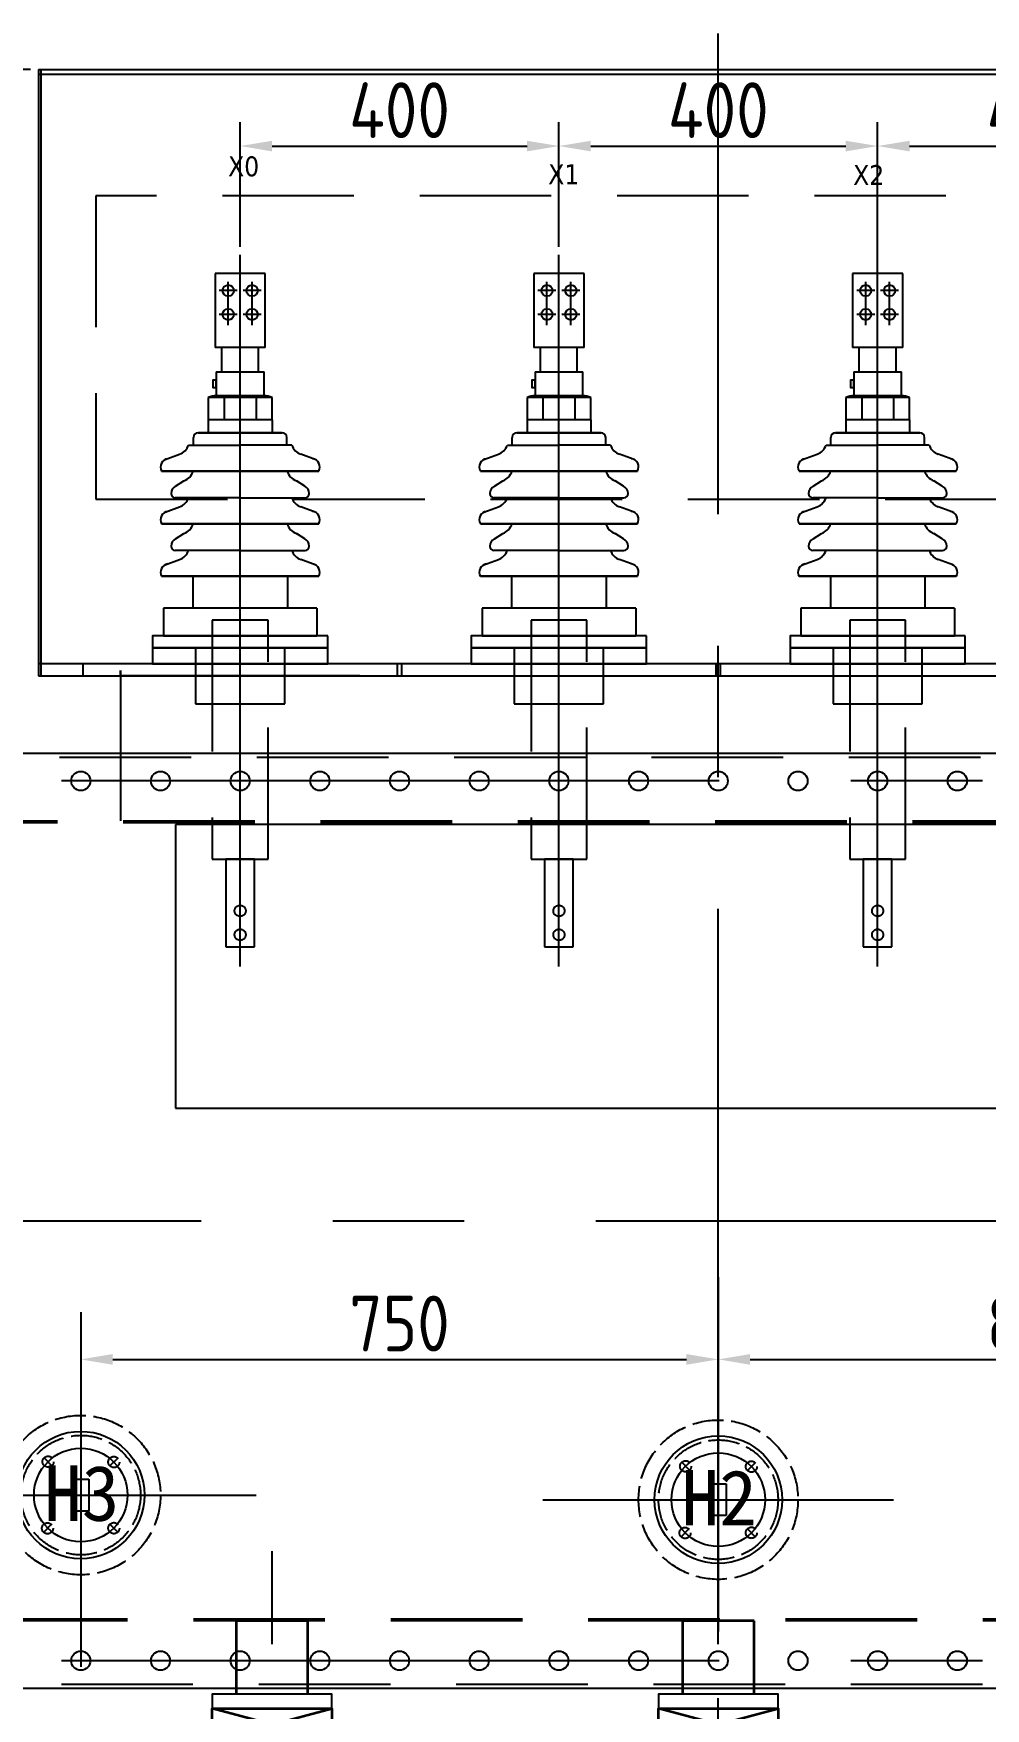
# Model space of a CAD drawing. Header units: millimetres. Extents: x 170753 to 421125, y -418833 to -179812.
# Drawn here: x 172750 to 173945, y -186374 to -184272 of the extents above; entities that cross this region are included whole.
import ezdxf

# ---------------------------------------------------------------- set-up
doc = ezdxf.new("R2010")
doc.units = ezdxf.units.MM
doc.header["$LTSCALE"] = 13
for name, pattern in [('4 点画线', [9, 6.25, -1.25, 0.25, -1.25]), ('AM_ISO02W050', [7.5, 6, -1.5]), ('CENTER', [50.8, 31.75, -6.35, 6.35, -6.35]), ('CENTERX2', [101.6, 63.5, -12.7, 12.7, -12.7]), ('HIDDEN', [9.525, 6.35, -3.175])]:
    doc.linetypes.add(name, pattern=pattern)
doc.layers.get('0').update_dxf_attribs({"color": 1, "linetype": 'CENTER'})
doc.layers.add('05', color=4, linetype='Continuous', lineweight=35)
doc.layers.add('标注、文本', color=3, linetype='Continuous', lineweight=25)
for name, color, linetype in [('1', 4, 'Continuous'), ('2细线层', 4, 'Continuous'), ('3', 6, 'HIDDEN'), ('4', 2, 'HIDDEN')]:
    doc.layers.add(name, color=color, linetype=linetype)
doc.styles.add('Note Text (ANSI)', font='arial.ttf')
doc.styles.get("Standard").update_dxf_attribs({"font": 'gbenor.shx', "bigfont": 'gbcbig.shx'})
doc.styles.add('Tahoma$001', font='tahoma.ttf', dxfattribs={"height": 2.159784})
doc.dimstyles.new('1-15', dxfattribs={"dimscale": 20, "dimtxt": 3.5, "dimasz": 2, "dimexe": 1.5, "dimexo": 0.5, "dimgap": 0.5, "dimtad": 1, "dimtoh": 1, "dimdec": 1, "dimdsep": 46, "dimtxsty": 'Standard', "dimcen": 2.5, "dimclrd": 3, "dimclre": 3, "dimclrt": 3, "dimadec": 0, "dimazin": 2, "dimtfac": 1, "dimtdec": 1, "dimtmove": 0, "dimatfit": 2, "dimfxl": 1, "dimarcsym": 0})

# ---------------------------------------------------------------- blocks, each defined once
blk = doc.blocks.new('*D635')
at = {"layer": 'Defpoints', "color": 0, "transparency": 16777216}
for p in [(172809.5, -185884), (173609.5, -185884), (173609.5, -185936.2)]:
    blk.add_point(p, dxfattribs=at)
at = {"layer": '标注、文本', "color": 3, "lineweight": -2, "transparency": 16777216}
for p, q in [((172809.5, -185894), (172809.5, -185966.2)), ((173609.5, -185894), (173609.5, -185966.2)), ((172849.5, -185936.2), (173569.5, -185936.2))]:
    blk.add_line(p, q, dxfattribs=at)
at = {"layer": '标注、文本', "color": 3, "transparency": 16777216}
for points in [[(172849.5, -185929.5), (172849.5, -185942.9), (172809.5, -185936.2)], [(173569.5, -185929.5), (173569.5, -185942.9), (173609.5, -185936.2)]]:
    blk.add_solid(points, dxfattribs=at)
at = {"layer": '标注、文本', "color": 3, "transparency": 16777216, "insert": (173209.5, -185891.2), "char_height": 70, "attachment_point": 5}
blk.add_mtext('750', dxfattribs=at)
blk = doc.blocks.new('*D636')
at = {"layer": 'Defpoints', "color": 0, "transparency": 16777216}
for p in [(173609.5, -185884), (174409.5, -185884), (174409.5, -185936.2)]:
    blk.add_point(p, dxfattribs=at)
at = {"layer": '标注、文本', "color": 3, "lineweight": -2, "transparency": 16777216}
for p, q in [((173609.5, -185894), (173609.5, -185966.2)), ((174409.5, -185894), (174409.5, -185966.2)), ((173649.5, -185936.2), (174369.5, -185936.2))]:
    blk.add_line(p, q, dxfattribs=at)
at = {"layer": '标注、文本', "color": 3, "transparency": 16777216}
for points in [[(173649.5, -185929.5), (173649.5, -185942.9), (173609.5, -185936.2)], [(174369.5, -185929.5), (174369.5, -185942.9), (174409.5, -185936.2)]]:
    blk.add_solid(points, dxfattribs=at)
at = {"layer": '标注、文本', "color": 3, "transparency": 16777216, "insert": (174009.5, -185891.2), "char_height": 70, "attachment_point": 5}
blk.add_mtext('800', dxfattribs=at)
blk = doc.blocks.new('A$C392507CE')
at = {"layer": '05', "linetype": 'ByBlock'}
for p, q in [((0.5, 94.6), (-149.5, 54.6)), ((-149.5, 94.6), (0.5, 54.6))]:
    blk.add_line(p, q, dxfattribs=at)
blk.add_lwpolyline([(0.5, 94.6), (-149.5, 94.6), (-149.5, 54.6), (0.5, 54.6)], close=True, dxfattribs=at)
blk = doc.blocks.new('sdxs2100')
at = {"layer": '05', "ltscale": 200}
for p, q in [((172555.5, -196584.4), (172465.5, -196584.4)), ((172465.5, -196584.4), (172465.5, -196676.4)), ((172555.5, -196676.4), (172555.5, -196584.4)), ((173115.5, -196584.4), (173025.5, -196584.4)), ((173025.5, -196584.4), (173025.5, -196676.4)), ((173115.5, -196676.4), (173115.5, -196584.4))]:
    blk.add_line(p, q, dxfattribs=at)
at = {"layer": '1', "color": 1, "linetype": 'CENTERX2', "lineweight": -3}
for p, q in [((172510.5, -197604.4), (172510.5, -196497.1)), ((173070.5, -197604.4), (173070.5, -196497.1))]:
    blk.add_line(p, q, dxfattribs=at)
at = {"layer": '1'}
for points in [[(172585.5, -196694.4), (172585.5, -196676.4), (172435.5, -196676.4), (172435.5, -196694.4)], [(173145.5, -196694.4), (173145.5, -196676.4), (172995.5, -196676.4), (172995.5, -196694.4)]]:
    blk.add_lwpolyline(points, close=True, dxfattribs=at)
at = {"layer": '1', "extrusion": (0, 0, -1), "zscale": -1, "rotation": 180}
for p in [(-172585, -196639.8), (-173145, -196639.8)]:
    blk.add_blockref('A$C392507CE', p, dxfattribs=at)
blk = doc.blocks.new('*D658')
at = {"layer": 'Defpoints', "color": 0, "transparency": 16777216}
for p in [(173409.5, -184413.5), (173009.5, -184550), (173409.5, -184550)]:
    blk.add_point(p, dxfattribs=at)
at = {"layer": '标注、文本', "color": 3, "lineweight": -2, "transparency": 16777216}
for p, q in [((173009.5, -184540), (173009.5, -184383.5)), ((173409.5, -184540), (173409.5, -184383.5)), ((173049.5, -184413.5), (173369.5, -184413.5))]:
    blk.add_line(p, q, dxfattribs=at)
at = {"layer": '标注、文本', "color": 3, "transparency": 16777216}
for points in [[(173049.5, -184406.9), (173049.5, -184420.2), (173009.5, -184413.5)], [(173369.5, -184406.9), (173369.5, -184420.2), (173409.5, -184413.5)]]:
    blk.add_solid(points, dxfattribs=at)
at = {"layer": '标注、文本', "color": 3, "transparency": 16777216, "insert": (173209.5, -184368.5), "char_height": 70, "attachment_point": 5}
blk.add_mtext('400', dxfattribs=at)
blk = doc.blocks.new('*D659')
at = {"layer": 'Defpoints', "color": 0, "transparency": 16777216}
for p in [(173809.5, -184413.5), (173409.5, -184550), (173809.5, -184550)]:
    blk.add_point(p, dxfattribs=at)
at = {"layer": '标注、文本', "color": 3, "lineweight": -2, "transparency": 16777216}
for p, q in [((173409.5, -184540), (173409.5, -184383.5)), ((173809.5, -184540), (173809.5, -184383.5)), ((173449.5, -184413.5), (173769.5, -184413.5))]:
    blk.add_line(p, q, dxfattribs=at)
at = {"layer": '标注、文本', "color": 3, "transparency": 16777216}
for points in [[(173449.5, -184406.9), (173449.5, -184420.2), (173409.5, -184413.5)], [(173769.5, -184406.9), (173769.5, -184420.2), (173809.5, -184413.5)]]:
    blk.add_solid(points, dxfattribs=at)
at = {"layer": '标注、文本', "color": 3, "transparency": 16777216, "insert": (173609.5, -184368.5), "char_height": 70, "attachment_point": 5}
blk.add_mtext('400', dxfattribs=at)
blk = doc.blocks.new('*D660')
at = {"layer": 'Defpoints', "color": 0, "transparency": 16777216}
for p in [(174209.5, -184413.5), (173809.5, -184573.4), (174209.5, -184573.4)]:
    blk.add_point(p, dxfattribs=at)
at = {"layer": '标注、文本', "color": 3, "lineweight": -2, "transparency": 16777216}
for p, q in [((173809.5, -184563.4), (173809.5, -184383.5)), ((174209.5, -184563.4), (174209.5, -184383.5)), ((173849.5, -184413.5), (174169.5, -184413.5))]:
    blk.add_line(p, q, dxfattribs=at)
at = {"layer": '标注、文本', "color": 3, "transparency": 16777216}
for points in [[(173849.5, -184406.9), (173849.5, -184420.2), (173809.5, -184413.5)], [(174169.5, -184406.9), (174169.5, -184420.2), (174209.5, -184413.5)]]:
    blk.add_solid(points, dxfattribs=at)
at = {"layer": '标注、文本', "color": 3, "transparency": 16777216, "insert": (174009.5, -184368.5), "char_height": 70, "attachment_point": 5}
blk.add_mtext('400', dxfattribs=at)
blk = doc.blocks.new('*D667')
at = {"layer": 'Defpoints', "color": 0, "transparency": 16777216}
for p in [(171718.6, -184317.3), (172756.5, -184317.3), (172282.5, -185762.3)]:
    blk.add_point(p, dxfattribs=at)
at = {"layer": '标注、文本', "color": 3, "lineweight": -2, "transparency": 16777216}
for p, q in [((172746.5, -184317.3), (171688.6, -184317.3)), ((171718.6, -185722.3), (171718.6, -184357.3)), ((172272.5, -185762.3), (171688.6, -185762.3))]:
    blk.add_line(p, q, dxfattribs=at)
at = {"layer": '标注、文本', "color": 3, "transparency": 16777216}
for points in [[(171711.9, -184357.3), (171725.3, -184357.3), (171718.6, -184317.3)], [(171711.9, -185722.3), (171725.3, -185722.3), (171718.6, -185762.3)]]:
    blk.add_solid(points, dxfattribs=at)
at = {"layer": '标注、文本', "color": 3, "transparency": 16777216, "insert": (171673.6, -185039.8), "char_height": 70, "attachment_point": 5, "rotation": 90}
blk.add_mtext('1445', dxfattribs=at)
blk = doc.blocks.new('*D670')
at = {"layer": 'Defpoints', "color": 0, "transparency": 16777216}
for p in [(172756.5, -184317.3), (171591.5, -187294.3), (172564.5, -187294.3)]:
    blk.add_point(p, dxfattribs=at)
at = {"layer": '标注、文本', "color": 3, "lineweight": -2, "transparency": 16777216}
for p, q in [((172746.5, -184317.3), (171561.5, -184317.3)), ((171591.5, -184357.3), (171591.5, -187254.3)), ((172554.5, -187294.3), (171561.5, -187294.3))]:
    blk.add_line(p, q, dxfattribs=at)
at = {"layer": '标注、文本', "color": 3, "transparency": 16777216}
for points in [[(171584.8, -184357.3), (171598.2, -184357.3), (171591.5, -184317.3)], [(171584.8, -187254.3), (171598.2, -187254.3), (171591.5, -187294.3)]]:
    blk.add_solid(points, dxfattribs=at)
at = {"layer": '标注、文本', "color": 3, "transparency": 16777216, "insert": (171546.5, -185805.8), "char_height": 70, "attachment_point": 5, "rotation": 90}
blk.add_mtext('2977', dxfattribs=at)

msp = doc.modelspace()

# ---------------------------------------------------------------- linework, layer by layer
at = {"color": 4, "linetype": 'Continuous'}
for p, q in [((172799.46, -186126.49), (172799.46, -186086.49)), ((172799.46, -186086.49), (172819.46, -186086.49)), ((172819.46, -186086.49), (172819.46, -186126.49)), ((173599.49, -186132.29), (173599.49, -186092.29)), ((173599.49, -186092.29), (173619.49, -186092.29)), ((173619.49, -186092.29), (173619.49, -186132.29)), ((172819.46, -186126.49), (172799.46, -186126.49)), ((173619.49, -186132.29), (173599.49, -186132.29))]:
    msp.add_line(p, q, dxfattribs=at)
at = {"color": 2, "linetype": 'AM_ISO02W050', "ltscale": 0.5}
for centre, radius in [((172809.46, -186106.49), 100), ((173609.49, -186112.29), 100), ((172809.46, -186106.49), 75), ((173609.49, -186112.29), 75), ((172768.41, -186064.55), 7), ((172850.96, -186064.99), 7), ((173568.44, -186070.35), 7), ((173650.99, -186070.79), 7), ((172767.74, -186148.21), 7), ((172850.96, -186147.99), 7), ((173567.77, -186154.02), 7), ((173650.99, -186153.79), 7)]:
    msp.add_circle(centre, radius, dxfattribs=at)
at = {"color": 4, "linetype": 'Continuous'}
for centre in [(172809.46, -186106.49), (173609.49, -186112.29)]:
    msp.add_circle(centre, 80, dxfattribs=at)
at = {"layer": '1', "color": 1, "linetype": 'CENTERX2', "lineweight": -3}
for p, q in [((173609.49, -187517.02), (173609.49, -184272.27)), ((173009.49, -185077.87), (173009.49, -184550.01)), ((173409.49, -185077.87), (173409.49, -184550.01)), ((173809.49, -185077.87), (173809.49, -184550.01)), ((173005.74, -184594.86), (172983.24, -184594.86)), ((172994.49, -184638.13), (172994.49, -184583.81)), ((173035.74, -184594.86), (173013.24, -184594.86)), ((173024.49, -184638.13), (173024.49, -184583.81)), ((173405.74, -184594.86), (173383.24, -184594.86)), ((173394.49, -184638.13), (173394.49, -184583.81)), ((173435.74, -184594.86), (173413.24, -184594.86)), ((173424.49, -184638.13), (173424.49, -184583.81)), ((173805.74, -184594.86), (173783.24, -184594.86)), ((173794.49, -184638.13), (173794.49, -184583.81)), ((173835.74, -184594.86), (173813.24, -184594.86)), ((173824.49, -184638.13), (173824.49, -184583.81)), ((173005.74, -184624.86), (172983.24, -184624.86)), ((173035.74, -184624.86), (173013.24, -184624.86)), ((173405.74, -184624.86), (173383.24, -184624.86)), ((173435.74, -184624.86), (173413.24, -184624.86)), ((173805.74, -184624.86), (173783.24, -184624.86)), ((173835.74, -184624.86), (173813.24, -184624.86)), ((173009.49, -185442.97), (173009.49, -184978.72)), ((173409.49, -185442.97), (173409.49, -184978.72)), ((173809.49, -185442.97), (173809.49, -184978.72)), ((174931.49, -185210.31), (172282.49, -185210.31)), ((172135.04, -185762.31), (175083.94, -185762.31)), ((173609.49, -185832.92), (173609.49, -186277.87)), ((172809.46, -185877.12), (172809.46, -186322.06)), ((172589.68, -186106.49), (173029.64, -186106.49)), ((173389.51, -186112.29), (173829.47, -186112.29)), ((174931.49, -186314.31), (172317.49, -186314.31))]:
    msp.add_line(p, q, dxfattribs=at)
at = {"layer": '1'}
for p, q in [((172756.49, -184317.31), (174462.49, -184317.31)), ((172756.49, -184317.31), (172756.49, -185078.31)), ((172756.49, -184323.31), (174462.49, -184323.31)), ((172759.49, -184317.31), (172759.49, -185078.31)), ((173040.99, -184573.36), (172977.99, -184573.36)), ((172977.99, -184573.36), (172977.99, -184666.36)), ((173040.99, -184666.36), (173040.99, -184573.36)), ((173440.99, -184573.36), (173377.99, -184573.36)), ((173377.99, -184573.36), (173377.99, -184666.36)), ((173440.99, -184666.36), (173440.99, -184573.36)), ((173840.99, -184573.36), (173777.99, -184573.36)), ((173777.99, -184573.36), (173777.99, -184666.36)), ((173840.99, -184666.36), (173840.99, -184573.36)), ((173040.99, -184666.36), (172977.99, -184666.36)), ((172986.43, -184696.97), (172986.43, -184666.36)), ((173032.55, -184696.97), (173032.55, -184666.36)), ((173440.99, -184666.36), (173377.99, -184666.36)), ((173386.43, -184696.97), (173386.43, -184666.36)), ((173432.55, -184696.97), (173432.55, -184666.36)), ((173840.99, -184666.36), (173777.99, -184666.36)), ((173786.43, -184696.97), (173786.43, -184666.36)), ((173832.55, -184696.97), (173832.55, -184666.36)), ((172979.49, -184696.97), (172979.49, -184726.97)), ((172979.49, -184696.97), (173039.49, -184696.97)), ((173039.49, -184726.97), (173039.49, -184696.97)), ((173379.49, -184696.97), (173379.49, -184726.97)), ((173379.49, -184696.97), (173439.49, -184696.97)), ((173439.49, -184726.97), (173439.49, -184696.97)), ((173779.49, -184696.97), (173779.49, -184726.97)), ((173779.49, -184696.97), (173839.49, -184696.97)), ((173839.49, -184726.97), (173839.49, -184696.97)), ((173039.49, -184726.97), (172979.49, -184726.97)), ((172979.49, -184726.97), (173039.49, -184726.97)), ((173029.49, -184726.97), (173039.49, -184726.97)), ((173439.49, -184726.97), (173379.49, -184726.97)), ((173379.49, -184726.97), (173439.49, -184726.97)), ((173429.49, -184726.97), (173439.49, -184726.97)), ((173839.49, -184726.97), (173779.49, -184726.97)), ((173779.49, -184726.97), (173839.49, -184726.97)), ((173829.49, -184726.97), (173839.49, -184726.97)), ((173049.49, -184728.97), (172969.49, -184728.97)), ((172969.49, -184728.97), (172969.49, -184756.97)), ((172989.49, -184728.97), (172989.49, -184756.97)), ((173029.49, -184728.97), (173029.49, -184756.97)), ((173049.49, -184756.97), (173049.49, -184728.97)), ((173449.49, -184728.97), (173369.49, -184728.97)), ((173369.49, -184728.97), (173369.49, -184756.97)), ((173389.49, -184728.97), (173389.49, -184756.97)), ((173429.49, -184728.97), (173429.49, -184756.97)), ((173449.49, -184756.97), (173449.49, -184728.97)), ((173849.49, -184728.97), (173769.49, -184728.97)), ((173769.49, -184728.97), (173769.49, -184756.97)), ((173789.49, -184728.97), (173789.49, -184756.97)), ((173829.49, -184728.97), (173829.49, -184756.97)), ((173849.49, -184756.97), (173849.49, -184728.97)), ((172944.76, -184788.8), (173009.49, -184788.8)), ((172944.76, -184788.8), (173009.49, -184788.8)), ((172950.79, -184788.8), (172950.79, -184779.25)), ((173009.49, -184773.36), (172956.67, -184773.36)), ((172956.67, -184773.36), (173009.49, -184773.36)), ((172956.67, -184773.36), (173009.49, -184773.36)), ((173009.49, -184773.36), (172969.49, -184773.36)), ((173009.49, -184773.36), (173062.31, -184773.36)), ((173062.31, -184773.36), (173009.49, -184773.36)), ((173062.31, -184773.36), (173009.49, -184773.36)), ((173074.22, -184788.8), (173009.49, -184788.8)), ((173074.22, -184788.8), (173009.49, -184788.8)), ((173068.19, -184788.8), (173068.19, -184779.25)), ((173344.76, -184788.8), (173409.49, -184788.8)), ((173344.76, -184788.8), (173409.49, -184788.8)), ((173350.79, -184788.8), (173350.79, -184779.25)), ((173409.49, -184773.36), (173356.67, -184773.36)), ((173356.67, -184773.36), (173409.49, -184773.36)), ((173356.67, -184773.36), (173409.49, -184773.36)), ((173409.49, -184773.36), (173369.49, -184773.36)), ((173409.49, -184773.36), (173462.31, -184773.36)), ((173462.31, -184773.36), (173409.49, -184773.36)), ((173462.31, -184773.36), (173409.49, -184773.36)), ((173474.22, -184788.8), (173409.49, -184788.8)), ((173474.22, -184788.8), (173409.49, -184788.8)), ((173468.19, -184788.8), (173468.19, -184779.25)), ((173744.76, -184788.8), (173809.49, -184788.8)), ((173744.76, -184788.8), (173809.49, -184788.8)), ((173750.79, -184788.8), (173750.79, -184779.25)), ((173809.49, -184773.36), (173756.67, -184773.36)), ((173756.67, -184773.36), (173809.49, -184773.36)), ((173756.67, -184773.36), (173809.49, -184773.36)), ((173809.49, -184773.36), (173769.49, -184773.36)), ((173809.49, -184773.36), (173862.31, -184773.36)), ((173862.31, -184773.36), (173809.49, -184773.36)), ((173862.31, -184773.36), (173809.49, -184773.36)), ((173874.22, -184788.8), (173809.49, -184788.8)), ((173874.22, -184788.8), (173809.49, -184788.8)), ((173868.19, -184788.8), (173868.19, -184779.25)), ((172915.23, -184806.91), (172933.49, -184800.26)), ((173103.75, -184806.91), (173085.49, -184800.26)), ((173315.23, -184806.91), (173333.49, -184800.26)), ((173503.75, -184806.91), (173485.49, -184800.26)), ((173715.23, -184806.91), (173733.49, -184800.26)), ((173903.75, -184806.91), (173885.49, -184800.26)), ((172910.88, -184821.37), (172985.67, -184821.37)), ((173009.49, -184821.37), (172910.88, -184821.37)), ((173009.49, -184821.37), (172913.11, -184821.37)), ((172913.11, -184821.37), (172985.67, -184821.37)), ((173009.49, -184821.37), (172913.11, -184821.37)), ((172913.11, -184821.37), (173009.49, -184821.37)), ((173009.49, -184821.37), (172913.11, -184821.37)), ((173009.49, -184821.37), (173105.87, -184821.37)), ((173009.49, -184821.37), (173105.87, -184821.37)), ((173105.87, -184821.37), (173009.49, -184821.37)), ((173009.49, -184821.37), (173105.87, -184821.37)), ((173009.49, -184821.37), (173108.1, -184821.37)), ((173105.87, -184821.37), (173033.31, -184821.37)), ((173108.1, -184821.37), (173033.31, -184821.37)), ((173310.88, -184821.37), (173385.67, -184821.37)), ((173409.49, -184821.37), (173310.88, -184821.37)), ((173409.49, -184821.37), (173313.11, -184821.37)), ((173313.11, -184821.37), (173385.67, -184821.37)), ((173409.49, -184821.37), (173313.11, -184821.37)), ((173313.11, -184821.37), (173409.49, -184821.37)), ((173409.49, -184821.37), (173313.11, -184821.37)), ((173409.49, -184821.37), (173505.87, -184821.37)), ((173409.49, -184821.37), (173505.87, -184821.37)), ((173505.87, -184821.37), (173409.49, -184821.37)), ((173409.49, -184821.37), (173505.87, -184821.37)), ((173409.49, -184821.37), (173508.1, -184821.37)), ((173505.87, -184821.37), (173433.31, -184821.37)), ((173508.1, -184821.37), (173433.31, -184821.37)), ((173710.88, -184821.37), (173785.67, -184821.37)), ((173809.49, -184821.37), (173710.88, -184821.37)), ((173809.49, -184821.37), (173713.11, -184821.37)), ((173713.11, -184821.37), (173785.67, -184821.37)), ((173809.49, -184821.37), (173713.11, -184821.37)), ((173713.11, -184821.37), (173809.49, -184821.37)), ((173809.49, -184821.37), (173713.11, -184821.37)), ((173809.49, -184821.37), (173905.87, -184821.37)), ((173809.49, -184821.37), (173905.87, -184821.37)), ((173905.87, -184821.37), (173809.49, -184821.37)), ((173809.49, -184821.37), (173905.87, -184821.37)), ((173809.49, -184821.37), (173908.1, -184821.37)), ((173905.87, -184821.37), (173833.31, -184821.37)), ((173908.1, -184821.37), (173833.31, -184821.37)), ((172928.53, -184840.38), (172938.97, -184833.74)), ((173090.45, -184840.38), (173080.01, -184833.74)), ((173328.53, -184840.38), (173338.97, -184833.74)), ((173490.45, -184840.38), (173480.01, -184833.74)), ((173728.53, -184840.38), (173738.97, -184833.74)), ((173890.45, -184840.38), (173880.01, -184833.74)), ((172915.23, -184872.95), (172933.49, -184866.31)), ((173009.49, -184854.84), (172927.97, -184854.84)), ((173009.49, -184854.84), (172927.97, -184854.84)), ((173009.49, -184854.84), (173091.01, -184854.84)), ((173009.49, -184854.84), (173091.01, -184854.84)), ((173103.75, -184872.95), (173085.49, -184866.31)), ((173315.23, -184872.95), (173333.49, -184866.31)), ((173409.49, -184854.84), (173327.97, -184854.84)), ((173409.49, -184854.84), (173327.97, -184854.84)), ((173409.49, -184854.84), (173491.01, -184854.84)), ((173409.49, -184854.84), (173491.01, -184854.84)), ((173503.75, -184872.95), (173485.49, -184866.31)), ((173715.23, -184872.95), (173733.49, -184866.31)), ((173809.49, -184854.84), (173727.97, -184854.84)), ((173809.49, -184854.84), (173727.97, -184854.84)), ((173809.49, -184854.84), (173891.01, -184854.84)), ((173809.49, -184854.84), (173891.01, -184854.84)), ((173903.75, -184872.95), (173885.49, -184866.31)), ((172910.88, -184887.41), (172985.67, -184887.41)), ((172910.88, -184887.41), (173009.49, -184887.41)), ((172910.88, -184887.41), (172985.67, -184887.41)), ((173009.49, -184887.41), (172910.88, -184887.41)), ((173009.49, -184887.41), (172913.11, -184887.41)), ((173009.49, -184887.41), (172913.11, -184887.41)), ((173009.49, -184887.41), (172913.11, -184887.41)), ((173009.49, -184887.41), (173105.87, -184887.41)), ((173009.49, -184887.41), (173105.87, -184887.41)), ((173108.1, -184887.41), (173009.49, -184887.41)), ((173009.49, -184887.41), (173105.87, -184887.41)), ((173009.49, -184887.41), (173108.1, -184887.41)), ((173108.1, -184887.41), (173033.31, -184887.41)), ((173108.1, -184887.41), (173033.31, -184887.41)), ((173310.88, -184887.41), (173385.67, -184887.41)), ((173310.88, -184887.41), (173409.49, -184887.41)), ((173310.88, -184887.41), (173385.67, -184887.41)), ((173409.49, -184887.41), (173310.88, -184887.41)), ((173409.49, -184887.41), (173313.11, -184887.41)), ((173409.49, -184887.41), (173313.11, -184887.41)), ((173409.49, -184887.41), (173313.11, -184887.41)), ((173409.49, -184887.41), (173505.87, -184887.41)), ((173409.49, -184887.41), (173505.87, -184887.41)), ((173508.1, -184887.41), (173409.49, -184887.41)), ((173409.49, -184887.41), (173505.87, -184887.41)), ((173409.49, -184887.41), (173508.1, -184887.41)), ((173508.1, -184887.41), (173433.31, -184887.41)), ((173508.1, -184887.41), (173433.31, -184887.41)), ((173710.88, -184887.41), (173785.67, -184887.41)), ((173710.88, -184887.41), (173809.49, -184887.41)), ((173710.88, -184887.41), (173785.67, -184887.41)), ((173809.49, -184887.41), (173710.88, -184887.41)), ((173809.49, -184887.41), (173713.11, -184887.41)), ((173809.49, -184887.41), (173713.11, -184887.41)), ((173809.49, -184887.41), (173713.11, -184887.41)), ((173809.49, -184887.41), (173905.87, -184887.41)), ((173809.49, -184887.41), (173905.87, -184887.41)), ((173908.1, -184887.41), (173809.49, -184887.41)), ((173809.49, -184887.41), (173905.87, -184887.41)), ((173809.49, -184887.41), (173908.1, -184887.41)), ((173908.1, -184887.41), (173833.31, -184887.41)), ((173908.1, -184887.41), (173833.31, -184887.41)), ((172928.53, -184906.43), (172938.97, -184899.78)), ((173090.45, -184906.43), (173080.01, -184899.78)), ((173328.53, -184906.43), (173338.97, -184899.78)), ((173490.45, -184906.43), (173480.01, -184899.78)), ((173728.53, -184906.43), (173738.97, -184899.78)), ((173890.45, -184906.43), (173880.01, -184899.78)), ((172915.23, -184939), (172933.49, -184932.35)), ((173009.49, -184920.89), (172927.97, -184920.89)), ((173009.49, -184920.89), (172927.97, -184920.89)), ((173009.49, -184920.89), (173091.01, -184920.89)), ((173009.49, -184920.89), (173091.01, -184920.89)), ((173103.75, -184939), (173085.49, -184932.35)), ((173315.23, -184939), (173333.49, -184932.35)), ((173409.49, -184920.89), (173327.97, -184920.89)), ((173409.49, -184920.89), (173327.97, -184920.89)), ((173409.49, -184920.89), (173491.01, -184920.89)), ((173409.49, -184920.89), (173491.01, -184920.89)), ((173503.75, -184939), (173485.49, -184932.35)), ((173715.23, -184939), (173733.49, -184932.35)), ((173809.49, -184920.89), (173727.97, -184920.89)), ((173809.49, -184920.89), (173727.97, -184920.89)), ((173809.49, -184920.89), (173891.01, -184920.89)), ((173809.49, -184920.89), (173891.01, -184920.89)), ((173903.75, -184939), (173885.49, -184932.35)), ((172910.88, -184953.46), (172985.67, -184953.46)), ((172910.88, -184953.46), (173009.49, -184953.46)), ((172910.88, -184953.46), (172985.67, -184953.46)), ((173009.49, -184953.46), (172910.88, -184953.46)), ((173009.49, -184953.46), (172913.11, -184953.46)), ((173009.49, -184953.46), (172913.11, -184953.46)), ((173009.49, -184953.46), (172913.11, -184953.46)), ((172950.18, -184953.46), (172950.18, -184993.31)), ((172950.18, -184953.46), (173009.49, -184953.46)), ((173009.49, -184953.46), (173105.87, -184953.46)), ((173009.49, -184953.46), (173105.87, -184953.46)), ((173108.1, -184953.46), (173009.49, -184953.46)), ((173009.49, -184953.46), (173105.87, -184953.46)), ((173009.49, -184953.46), (173108.1, -184953.46)), ((173068.8, -184953.46), (173009.49, -184953.46)), ((173108.1, -184953.46), (173033.31, -184953.46)), ((173108.1, -184953.46), (173033.31, -184953.46)), ((173068.8, -184953.46), (173068.8, -184993.31)), ((173310.88, -184953.46), (173385.67, -184953.46)), ((173310.88, -184953.46), (173409.49, -184953.46)), ((173310.88, -184953.46), (173385.67, -184953.46)), ((173409.49, -184953.46), (173310.88, -184953.46)), ((173409.49, -184953.46), (173313.11, -184953.46)), ((173409.49, -184953.46), (173313.11, -184953.46)), ((173409.49, -184953.46), (173313.11, -184953.46)), ((173350.18, -184953.46), (173350.18, -184993.31)), ((173350.18, -184953.46), (173409.49, -184953.46)), ((173409.49, -184953.46), (173505.87, -184953.46)), ((173409.49, -184953.46), (173505.87, -184953.46)), ((173508.1, -184953.46), (173409.49, -184953.46)), ((173409.49, -184953.46), (173505.87, -184953.46)), ((173409.49, -184953.46), (173508.1, -184953.46)), ((173468.8, -184953.46), (173409.49, -184953.46)), ((173508.1, -184953.46), (173433.31, -184953.46)), ((173508.1, -184953.46), (173433.31, -184953.46)), ((173468.8, -184953.46), (173468.8, -184993.31)), ((173710.88, -184953.46), (173785.67, -184953.46)), ((173710.88, -184953.46), (173809.49, -184953.46)), ((173710.88, -184953.46), (173785.67, -184953.46)), ((173809.49, -184953.46), (173710.88, -184953.46)), ((173809.49, -184953.46), (173713.11, -184953.46)), ((173809.49, -184953.46), (173713.11, -184953.46)), ((173809.49, -184953.46), (173713.11, -184953.46)), ((173750.18, -184953.46), (173750.18, -184993.31)), ((173750.18, -184953.46), (173809.49, -184953.46)), ((173809.49, -184953.46), (173905.87, -184953.46)), ((173809.49, -184953.46), (173905.87, -184953.46)), ((173908.1, -184953.46), (173809.49, -184953.46)), ((173809.49, -184953.46), (173905.87, -184953.46)), ((173809.49, -184953.46), (173908.1, -184953.46)), ((173868.8, -184953.46), (173809.49, -184953.46)), ((173908.1, -184953.46), (173833.31, -184953.46)), ((173908.1, -184953.46), (173833.31, -184953.46)), ((173868.8, -184953.46), (173868.8, -184993.31)), ((173105.87, -184993.31), (172913.11, -184993.31)), ((172913.11, -184993.31), (172913.11, -185028.31)), ((173105.87, -184993.31), (173105.87, -185028.31)), ((173505.87, -184993.31), (173313.11, -184993.31)), ((173313.11, -184993.31), (173313.11, -185028.31)), ((173505.87, -184993.31), (173505.87, -185028.31)), ((173905.87, -184993.31), (173713.11, -184993.31)), ((173713.11, -184993.31), (173713.11, -185028.31)), ((173905.87, -184993.31), (173905.87, -185028.31)), ((172913.11, -185028.31), (173105.87, -185028.31)), ((173313.11, -185028.31), (173505.87, -185028.31)), ((173713.11, -185028.31), (173905.87, -185028.31)), ((174462.49, -185063.31), (172756.49, -185063.31)), ((172811.99, -185063.31), (172811.99, -185078.31)), ((173080.99, -185043.31), (172937.99, -185043.31)), ((172953.49, -185043.31), (172953.49, -185063.31)), ((173065.49, -185063.31), (173065.49, -185043.31)), ((173206.99, -185078.31), (173206.99, -185063.31)), ((173480.99, -185043.31), (173337.99, -185043.31)), ((173353.49, -185043.31), (173353.49, -185063.31)), ((173465.49, -185063.31), (173465.49, -185043.31)), ((173880.99, -185043.31), (173737.99, -185043.31)), ((173753.49, -185043.31), (173753.49, -185063.31)), ((173865.49, -185063.31), (173865.49, -185043.31)), ((172756.49, -185078.31), (174462.49, -185078.31)), ((172859.49, -185071.63), (172859.49, -185260.31)), ((172859.49, -185078.31), (172859.49, -185071.63)), ((173159.49, -185078.31), (172859.49, -185078.31)), ((172859.49, -185160.93), (172859.49, -185223.31)), ((172282.49, -185175.31), (174936.49, -185175.31)), ((172928.49, -185264.97), (172928.49, -185620.97)), ((174290.49, -185264.97), (172928.49, -185264.97)), ((172928.49, -185620.97), (174290.49, -185620.97)), ((174936.49, -186349.31), (172282.49, -186349.31))]:
    msp.add_line(p, q, dxfattribs=at)
for points in [[(172979.49, -184707.42), (172975.32, -184707.42), (172975.32, -184716.53), (172979.49, -184716.53)], [(173379.49, -184707.42), (173375.32, -184707.42), (173375.32, -184716.53), (173379.49, -184716.53)], [(173779.49, -184707.42), (173775.32, -184707.42), (173775.32, -184716.53), (173779.49, -184716.53)], [(173119.49, -185028.31), (172899.49, -185028.31), (172899.49, -185043.31), (173119.49, -185043.31)], [(173519.49, -185028.31), (173299.49, -185028.31), (173299.49, -185043.31), (173519.49, -185043.31)], [(173919.49, -185028.31), (173699.49, -185028.31), (173699.49, -185043.31), (173919.49, -185043.31)], [(173119.49, -185043.31), (172899.49, -185043.31), (172899.49, -185063.31), (173119.49, -185063.31)], [(173606.99, -185063.31), (173211.99, -185063.31), (173211.99, -185078.31), (173606.99, -185078.31)], [(173519.49, -185043.31), (173299.49, -185043.31), (173299.49, -185063.31), (173519.49, -185063.31)], [(174006.99, -185063.31), (173611.99, -185063.31), (173611.99, -185078.31), (174006.99, -185078.31)], [(173919.49, -185043.31), (173699.49, -185043.31), (173699.49, -185063.31), (173919.49, -185063.31)]]:
    msp.add_lwpolyline(points, close=True, dxfattribs=at)
for centre, radius in [((172994.49, -184594.86), 7), ((173024.49, -184594.86), 7), ((173394.49, -184594.86), 7), ((173424.49, -184594.86), 7), ((173794.49, -184594.86), 7), ((173824.49, -184594.86), 7), ((172994.49, -184624.86), 7), ((173024.49, -184624.86), 7), ((173394.49, -184624.86), 7), ((173424.49, -184624.86), 7), ((173794.49, -184624.86), 7), ((173824.49, -184624.86), 7), ((172809.49, -185210.31), 12), ((172909.49, -185210.31), 12), ((173009.49, -185210.31), 12), ((173109.49, -185210.31), 12), ((173209.49, -185210.31), 12), ((173309.49, -185210.31), 12), ((173409.49, -185210.31), 12), ((173509.49, -185210.31), 12), ((173609.49, -185210.31), 12), ((173709.49, -185210.31), 12), ((173809.49, -185210.31), 12), ((173909.49, -185210.31), 12), ((172809.49, -186314.31), 12), ((172909.49, -186314.31), 12), ((173009.49, -186314.31), 12), ((173109.49, -186314.31), 12), ((173209.49, -186314.31), 12), ((173309.49, -186314.31), 12), ((173409.49, -186314.31), 12), ((173509.49, -186314.31), 12), ((173609.49, -186314.31), 12), ((173709.49, -186314.31), 12), ((173809.49, -186314.31), 12), ((173909.49, -186314.31), 12)]:
    msp.add_circle(centre, radius, dxfattribs=at)
for centre, radius, start, end in [((172979.49, -184752.97), 26, 67.38014, 112.61986), ((173009.49, -184827.97), 101, 78.57881, 101.42119), ((173039.49, -184752.97), 26, 67.38014, 112.61986), ((173379.49, -184752.97), 26, 67.38014, 112.61986), ((173409.49, -184827.97), 101, 78.57881, 101.42119), ((173439.49, -184752.97), 26, 67.38014, 112.61986), ((173779.49, -184752.97), 26, 67.38014, 112.61986), ((173809.49, -184827.97), 101, 78.57881, 101.42119), ((173839.49, -184752.97), 26, 67.38014, 112.61986), ((172927.11, -184782.73), 18.66, 290, 341.01395), ((172956.67, -184779.25), 5.89, 90, 180), ((173062.31, -184779.25), 5.89, 0, 90), ((173091.87, -184782.73), 18.66, 198.98605, 250), ((173327.11, -184782.73), 18.66, 290, 341.01395), ((173356.67, -184779.25), 5.89, 90, 180), ((173462.31, -184779.25), 5.89, 0, 90), ((173491.87, -184782.73), 18.66, 198.98605, 250), ((173727.11, -184782.73), 18.66, 290, 341.01395), ((173756.67, -184779.25), 5.89, 90, 180), ((173862.31, -184779.25), 5.89, 0, 90), ((173891.87, -184782.73), 18.66, 198.98605, 250), ((172919.86, -184816.18), 10.37, 96.67969, 210.00001), ((173099.12, -184816.18), 10.37, 329.99999, 83.32031), ((173319.86, -184816.18), 10.37, 96.67969, 210.00001), ((173499.12, -184816.18), 10.37, 329.99999, 83.32031), ((173719.86, -184816.18), 10.37, 96.67969, 210.00001), ((173899.12, -184816.18), 10.37, 329.99999, 83.32031), ((172932.59, -184816.2), 18.66, 290, 343.93745), ((173086.39, -184816.2), 18.66, 196.06255, 250), ((173332.59, -184816.2), 18.66, 290, 343.93745), ((173486.39, -184816.2), 18.66, 196.06255, 250), ((173732.59, -184816.2), 18.66, 290, 343.93745), ((173886.39, -184816.2), 18.66, 196.06255, 250), ((172933.15, -184849.66), 10.37, 116.51179, 180), ((172927.97, -184849.66), 5.18, 180, 270), ((173085.83, -184849.66), 10.37, 0, 63.48821), ((173091.01, -184849.66), 5.18, 270, 0), ((173333.15, -184849.66), 10.37, 116.51179, 180), ((173327.97, -184849.66), 5.18, 180, 270), ((173485.83, -184849.66), 10.37, 0, 63.48821), ((173491.01, -184849.66), 5.18, 270, 0), ((173733.15, -184849.66), 10.37, 116.51179, 180), ((173727.97, -184849.66), 5.18, 180, 270), ((173885.83, -184849.66), 10.37, 0, 63.48821), ((173891.01, -184849.66), 5.18, 270, 0), ((172919.86, -184882.23), 10.37, 96.67969, 210.00001), ((172927.11, -184848.77), 18.66, 290, 341.01395), ((173091.87, -184848.77), 18.66, 198.98605, 250), ((173099.12, -184882.23), 10.37, 329.99999, 83.32031), ((173319.86, -184882.23), 10.37, 96.67969, 210.00001), ((173327.11, -184848.77), 18.66, 290, 341.01395), ((173491.87, -184848.77), 18.66, 198.98605, 250), ((173499.12, -184882.23), 10.37, 329.99999, 83.32031), ((173719.86, -184882.23), 10.37, 96.67969, 210.00001), ((173727.11, -184848.77), 18.66, 290, 341.01395), ((173891.87, -184848.77), 18.66, 198.98605, 250), ((173899.12, -184882.23), 10.37, 329.99999, 83.32031), ((172932.59, -184882.25), 18.66, 290, 343.93745), ((173086.39, -184882.25), 18.66, 196.06255, 250), ((173332.59, -184882.25), 18.66, 290, 343.93745), ((173486.39, -184882.25), 18.66, 196.06255, 250), ((173732.59, -184882.25), 18.66, 290, 343.93745), ((173886.39, -184882.25), 18.66, 196.06255, 250), ((172933.15, -184915.71), 10.37, 116.51179, 180), ((172927.97, -184915.71), 5.18, 180, 270), ((173085.83, -184915.71), 10.37, 0, 63.48821), ((173091.01, -184915.71), 5.18, 270, 0), ((173333.15, -184915.71), 10.37, 116.51179, 180), ((173327.97, -184915.71), 5.18, 180, 270), ((173485.83, -184915.71), 10.37, 0, 63.48821), ((173491.01, -184915.71), 5.18, 270, 0), ((173733.15, -184915.71), 10.37, 116.51179, 180), ((173727.97, -184915.71), 5.18, 180, 270), ((173885.83, -184915.71), 10.37, 0, 63.48821), ((173891.01, -184915.71), 5.18, 270, 0), ((172927.11, -184914.82), 18.66, 290, 341.01395), ((173091.87, -184914.82), 18.66, 198.98605, 250), ((173327.11, -184914.82), 18.66, 290, 341.01395), ((173491.87, -184914.82), 18.66, 198.98605, 250), ((173727.11, -184914.82), 18.66, 290, 341.01395), ((173891.87, -184914.82), 18.66, 198.98605, 250), ((172919.86, -184948.28), 10.37, 96.67969, 210.00001), ((173099.12, -184948.28), 10.37, 329.99999, 83.32031), ((173319.86, -184948.28), 10.37, 96.67969, 210.00001), ((173499.12, -184948.28), 10.37, 329.99999, 83.32031), ((173719.86, -184948.28), 10.37, 96.67969, 210.00001), ((173899.12, -184948.28), 10.37, 329.99999, 83.32031)]:
    msp.add_arc(centre, radius, start, end, dxfattribs=at)
at = {"layer": '2细线层'}
for p, q in [((173049.49, -184756.97), (172969.49, -184756.97)), ((172969.49, -184756.97), (172969.49, -184773.36)), ((173049.49, -184756.97), (173049.49, -184773.36)), ((173449.49, -184756.97), (173369.49, -184756.97)), ((173369.49, -184756.97), (173369.49, -184773.36)), ((173449.49, -184756.97), (173449.49, -184773.36)), ((173849.49, -184756.97), (173769.49, -184756.97)), ((173769.49, -184756.97), (173769.49, -184773.36)), ((173849.49, -184756.97), (173849.49, -184773.36))]:
    msp.add_line(p, q, dxfattribs=at)
at = {"layer": '3', "ltscale": 2}
for p, q in [((172828.49, -184475.86), (172828.49, -184856.86)), ((174390.49, -184475.86), (172828.49, -184475.86)), ((172828.49, -184856.86), (174390.49, -184856.86)), ((172953.49, -185063.31), (172953.49, -185113.31)), ((173065.49, -185113.31), (173065.49, -185063.31)), ((173353.49, -185063.31), (173353.49, -185113.31)), ((173465.49, -185113.31), (173465.49, -185063.31)), ((173753.49, -185063.31), (173753.49, -185113.31)), ((173865.49, -185113.31), (173865.49, -185063.31)), ((172953.49, -185113.31), (173065.49, -185113.31)), ((173353.49, -185113.31), (173465.49, -185113.31)), ((173753.49, -185113.31), (173865.49, -185113.31)), ((172287.49, -185180.31), (174931.49, -185180.31)), ((172367.49, -185260.31), (174851.49, -185260.31)), ((172367.49, -185262.31), (174849.49, -185262.31)), ((174849.49, -186262.31), (172367.49, -186262.31)), ((174849.49, -186264.31), (172367.49, -186264.31)), ((174931.49, -186344.31), (172282.49, -186344.31))]:
    msp.add_line(p, q, dxfattribs=at)
for points in [[(173044.49, -185008.31), (172974.49, -185008.31), (172974.49, -185308.31), (173044.49, -185308.31)], [(173444.49, -185008.31), (173374.49, -185008.31), (173374.49, -185308.31), (173444.49, -185308.31)], [(173844.49, -185008.31), (173774.49, -185008.31), (173774.49, -185308.31), (173844.49, -185308.31)], [(173027.49, -185308.31), (172991.49, -185308.31), (172991.49, -185418.31), (173027.49, -185418.31)], [(173427.49, -185308.31), (173391.49, -185308.31), (173391.49, -185418.31), (173427.49, -185418.31)], [(173827.49, -185308.31), (173791.49, -185308.31), (173791.49, -185418.31), (173827.49, -185418.31)]]:
    msp.add_lwpolyline(points, close=True, dxfattribs=at)
for centre in [(173009.49, -185373.31), (173409.49, -185373.31), (173809.49, -185373.31), (173009.49, -185403.31), (173409.49, -185403.31), (173809.49, -185403.31)]:
    msp.add_circle(centre, 7, dxfattribs=at)
at = {"layer": '4', "color": 1}
for p, q in [((172809.46, -185973.93), (172809.46, -186225.25)), ((173609.49, -185979.73), (173609.49, -186231.05)), ((172773.28, -186069.57), (172763.53, -186059.53)), ((172846.01, -186069.94), (172855.91, -186060.04)), ((173573.31, -186075.37), (173563.56, -186065.33)), ((173646.04, -186075.74), (173655.94, -186065.84)), ((172772.62, -186143.19), (172762.86, -186153.24)), ((172846.01, -186143.04), (172855.91, -186152.94)), ((173572.65, -186148.99), (173562.9, -186159.04)), ((173646.04, -186148.84), (173655.94, -186158.74))]:
    msp.add_line(p, q, dxfattribs=at)
at = {"layer": '标注、文本', "color": 1, "linetype": '4 点画线', "lineweight": 20}
for p, q in [((173609.49, -186194.79), (173609.49, -185929.79)), ((172809.46, -186232.09), (172809.46, -185967.09))]:
    msp.add_line(p, q, dxfattribs=at)
at = {"layer": '标注、文本'}
for centre in [(172809.46, -186106.49), (173609.49, -186112.29)]:
    msp.add_circle(centre, 58.69, dxfattribs=at)

# ---------------------------------------------------------------- block references
msp.add_blockref('sdxs2100', (539, 10320.04), dxfattribs=at)

# ---------------------------------------------------------------- texts
at = {"color": 1, "char_height": 69.4534, "width": 159.0117, "attachment_point": 1, "style": 'Note Text (ANSI)'}
for s, insert in [('{\\fSimSun|b0|i0|c134|p2;H3}', (172763.42, -186069.36)), ('{\\fSimSun|b0|i0|c134|p2;H2}', (173563.45, -186075.16))]:
    msp.add_mtext(s, dxfattribs=dict(at, insert=insert))
at = {"layer": '标注、文本', "style": 'Tahoma$001'}
for s, p in [('X0', (172994.36, -184451.47)), ('X1', (173396.05, -184461.43)), ('X2', (173778.73, -184462.38))]:
    msp.add_text(s, height=25, dxfattribs=at).set_placement(p)

# ---------------------------------------------------------------- dimensions: what is measured, and where the dimension line sits
at = {"layer": '标注、文本'}
for base, p1, p2, picture, middle in [((171591.49, -187294.31), (172756.49, -184317.31), (172564.49, -187294.31), '*D670', (171546.49, -185805.81)), ((171718.59, -184317.31), (172282.49, -185762.31), (172756.49, -184317.31), '*D667', (171673.59, -185039.81))]:
    dim = msp.add_linear_dim(base=base, p1=p1, p2=p2, angle=90, dimstyle='1-15', dxfattribs=at)
    dim.commit()
    dim.dimension.update_dxf_attribs({"geometry": picture, "text_midpoint": middle})
for base, p1, p2, picture, middle in [((173409.49, -184413.55), (173009.49, -184550.01), (173409.49, -184550.01), '*D658', (173209.49, -184368.55)), ((173809.49, -184413.55), (173409.49, -184550.01), (173809.49, -184550.01), '*D659', (173609.49, -184368.55)), ((174209.49, -184413.55), (173809.49, -184573.36), (174209.49, -184573.36), '*D660', (174009.49, -184368.55)), ((174409.49, -185936.21), (173609.49, -185884.02), (174409.49, -185884.02), '*D636', (174009.49, -185891.21))]:
    dim = msp.add_linear_dim(base=base, p1=p1, p2=p2, dimstyle='1-15', dxfattribs=at)
    dim.commit()
    dim.dimension.update_dxf_attribs({"geometry": picture, "text_midpoint": middle})
dim = msp.add_linear_dim(base=(173609.49, -185936.21), p1=(172809.46, -185884.02), p2=(173609.49, -185884.02), text='750', dimstyle='1-15', dxfattribs=at)
dim.commit()
dim.dimension.update_dxf_attribs({"geometry": '*D635', "text_midpoint": (173209.47, -185891.21)})

doc.saveas('drawing.dxf')
